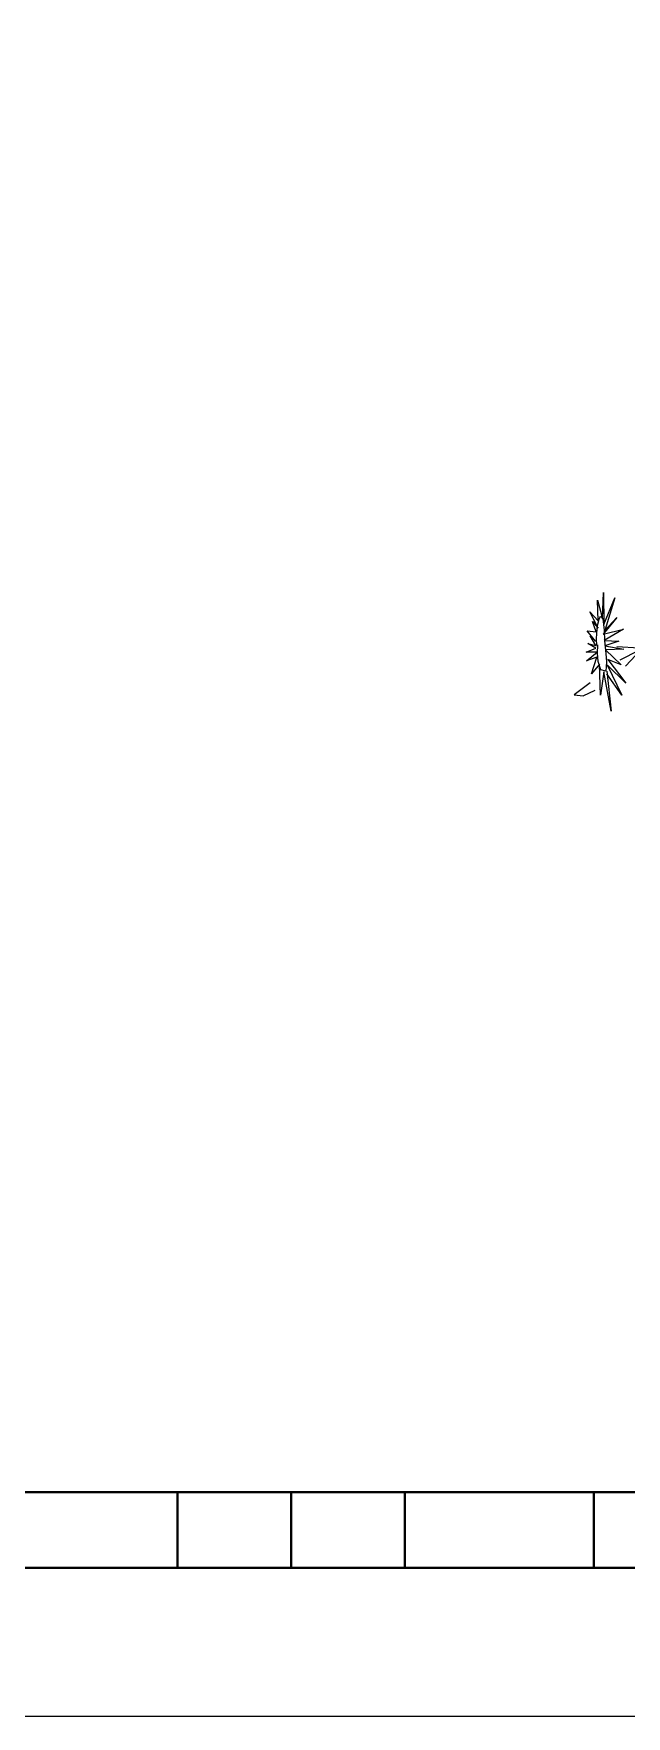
# Model space of a CAD drawing. Header units: inches. Extents: x -422522 to 22891, y -2973 to 414515.
# Drawn here: x 19864.9 to 19904.9, y 4386.7 to 4500.1 of the extents above; entities that cross this region are included whole.
import ezdxf

# ---------------------------------------------------------------- set-up
doc = ezdxf.new("R2010")
doc.units = ezdxf.units.IN
doc.header["$MEASUREMENT"] = 0
doc.layers.get('0').update_dxf_attribs({"lineweight": 40})
doc.layers.add('ARREDAMENTO', color=8, linetype='Continuous', lineweight=13)

msp = doc.modelspace()

# ---------------------------------------------------------------- linework, layer by layer
for p, q in [((19889.90812, 4401.78938), (19749.51176, 4401.78938)), ((19882.24994, 4401.78938), (19882.24994, 4396.68393)), ((19973.21722, 4401.78938), (19889.90812, 4401.78938)), ((19978.32267, 4396.68393), (19328.32267, 4396.68393))]:
    msp.add_line(p, q)
msp.add_lwpolyline([(19788.34874, 5106.85792), (19978.32267, 5106.68393), (19978.32267, 4396.68393), (19328.32267, 4396.68393)])
for points in [[(19874.59176, 4401.78938), (19889.90812, 4401.78938), (19889.90812, 4396.68393), (19874.59176, 4396.68393)], [(19902.66812, 4401.78938), (19917.98449, 4401.78938), (19917.98449, 4396.68393), (19902.66812, 4396.68393)]]:
    msp.add_lwpolyline(points, close=True)
at = {"layer": 'ARREDAMENTO', "linetype": 'Continuous'}
for p, q in [((19902.91616, 4461.90607), (19903.23717, 4460.68276)), ((19902.94219, 4460.52982), (19902.91616, 4461.90607)), ((19903.23717, 4460.68276), (19903.32317, 4462.41865)), ((19903.32317, 4462.41865), (19903.3445, 4460.27069)), ((19903.3445, 4460.27069), (19904.08765, 4462.07062)), ((19904.08765, 4462.07062), (19903.41332, 4459.86857)), ((19902.40144, 4461.11636), (19902.94219, 4460.52982)), ((19902.94855, 4460.03189), (19902.40144, 4461.11636)), ((19902.58005, 4460.48004), (19902.94855, 4460.03189)), ((19902.81673, 4459.78761), (19902.58005, 4460.48004)), ((19904.21195, 4460.74539), (19903.28727, 4459.62042)), ((19903.41332, 4459.86857), (19904.21195, 4460.74539)), ((19902.20477, 4459.83551), (19902.81673, 4459.78761)), ((19902.7746, 4459.15163), (19902.20477, 4459.83551)), ((19902.41278, 4459.51359), (19902.7746, 4459.15163)), ((19902.79196, 4458.85823), (19902.41278, 4459.51359)), ((19903.28727, 4459.62042), (19904.65034, 4459.95155)), ((19904.65034, 4459.95155), (19903.35246, 4459.19645)), ((19902.14885, 4458.40532), (19902.78459, 4458.67563)), ((19902.88019, 4458.41435), (19902.14885, 4458.40532)), ((19902.16157, 4457.82549), (19902.88019, 4458.41435)), ((19902.24854, 4458.99375), (19902.79196, 4458.85823)), ((19902.78459, 4458.67563), (19902.24854, 4458.99375)), ((19903.35246, 4459.19645), (19904.34098, 4459.15175)), ((19904.34098, 4459.15175), (19903.39624, 4458.84014)), ((19903.39624, 4458.84014), (19904.69005, 4458.60677)), ((19904.69005, 4458.60677), (19903.4494, 4458.57122)), ((19903.4494, 4458.57122), (19904.49807, 4457.54304)), ((19905.71199, 4458.67443), (19904.21223, 4458.76327)), ((19905.70247, 4458.51537), (19904.41308, 4457.86417)), ((19904.78632, 4457.4651), (19905.83729, 4458.56099)), ((19902.86952, 4458.0668), (19902.16157, 4457.82549)), ((19902.4939, 4456.94115), (19902.86952, 4458.0668)), ((19903.05175, 4457.59121), (19902.4939, 4456.94115)), ((19903.11114, 4455.50677), (19903.05175, 4457.59121)), ((19903.34431, 4457.0808), (19903.11114, 4455.50677)), ((19903.82471, 4454.42662), (19903.34431, 4457.0808)), ((19903.54495, 4457.13104), (19903.82471, 4454.42662)), ((19903.56642, 4457.54875), (19904.54879, 4455.50131)), ((19904.80867, 4456.31456), (19903.56642, 4457.54875)), ((19903.59648, 4457.92382), (19904.80867, 4456.31456)), ((19904.49807, 4457.54304), (19903.59648, 4457.92382)), ((19902.40565, 4456.33059), (19901.34605, 4455.53308)), ((19904.54879, 4455.50131), (19903.53791, 4456.94415)), ((19901.34605, 4455.53308), (19901.93375, 4455.46721)), ((19901.93375, 4455.46721), (19902.74132, 4455.85235))]:
    msp.add_line(p, q, dxfattribs=at)
at = {"layer": 'ARREDAMENTO'}
msp.add_line((19978.32267, 4386.68393), (19328.32267, 4386.68393), dxfattribs=at)
at = {"layer": 'ARREDAMENTO', "linetype": 'Continuous'}
msp.add_lwpolyline([(19902.92404, 4458.75149), (19902.8655, 4458.88123), (19902.83946, 4459.28667), (19902.87293, 4459.68797), (19902.91911, 4460.20297), (19903.00975, 4460.63044), (19903.10674, 4460.83733), (19903.26121, 4460.64994), (19903.3468, 4459.89382), (19903.3812, 4459.17271), (19903.48015, 4458.31354), (19903.52394, 4457.74914), (19903.47611, 4457.11703), (19903.12398, 4457.21537), (19902.95676, 4457.77451), (19902.90227, 4458.33807), (19902.92938, 4458.89058)], dxfattribs=at)

doc.saveas('drawing.dxf')
